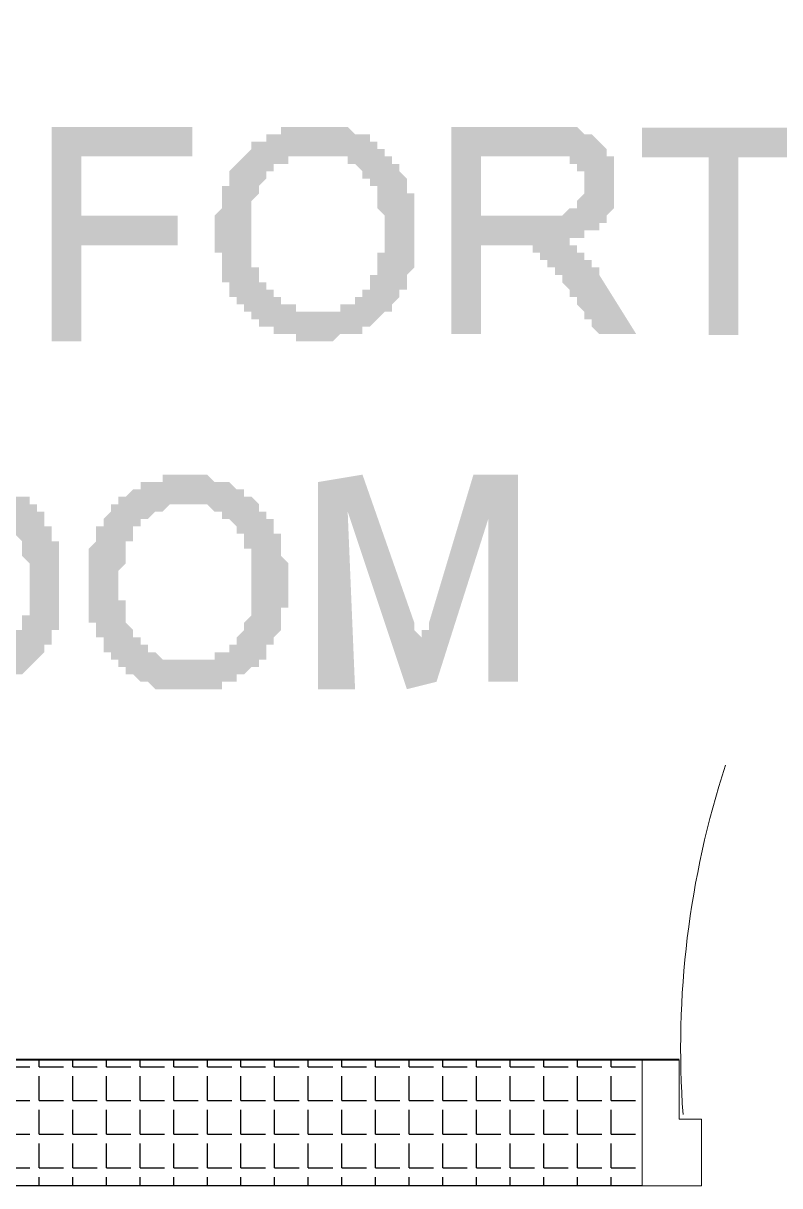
# Model space of a CAD drawing. Header units: inches. Extents: x -11 to 213, y -78 to 40.
# Drawn here: x 96.842 to 97.46, y 17.805 to 18.756 of the extents above; entities that cross this region are included whole.
import ezdxf

# ---------------------------------------------------------------- set-up
doc = ezdxf.new("R2010")
doc.units = ezdxf.units.IN
doc.header["$MEASUREMENT"] = 0
doc.layers.add('PDF_0', color=7, linetype='Continuous')

msp = doc.modelspace()

# ---------------------------------------------------------------- hatches: boundary and pattern name
h = msp.add_hatch()
h.set_pattern_fill('ANGLE', color=256, scale=0.1)
h.set_pattern_definition([(0, (0, 0), (0, 0.0275), [0.02, -0.0075]), (90, (0, 0), (-0.0275, 2e-18), [0.02, -0.0075])])
h.paths.add_polyline_path([(97.34798, 17.90818), (96.18074, 17.90818), (96.18074, 17.80537), (97.34798, 17.80537)])
at = {"layer": 'PDF_0'}
for points in [[(96.98024, 18.6467), (96.88952, 18.6467), (96.88952, 18.59832), (96.96814, 18.59832), (96.96814, 18.57413), (96.88952, 18.57413), (96.88952, 18.4955), (96.86533, 18.4955), (96.86533, 18.67089), (96.98024, 18.67089)], [(97.48104, 18.64602), (97.42661, 18.64602), (97.42661, 18.50087), (97.40241, 18.50087), (97.40241, 18.64602), (97.34798, 18.64602), (97.34798, 18.67022), (97.48104, 18.67022)], [(97.24635, 18.21728), (97.22216, 18.21728), (97.22216, 18.35034), (97.22216, 18.35034), (97.17983, 18.21728), (97.15564, 18.21124), (97.10725, 18.35638), (97.10725, 18.35638), (97.1133, 18.21124), (97.08306, 18.21124), (97.08306, 18.38058), (97.11935, 18.38662), (97.16168, 18.26567), (97.16168, 18.25962), (97.16168, 18.25962), (97.16773, 18.25357), (97.16773, 18.25357), (97.16773, 18.24752), (97.16773, 18.24752), (97.16773, 18.24752), (97.16773, 18.24752), (97.16773, 18.24147), (97.16773, 18.24147), (97.16773, 18.24147), (97.16773, 18.24147), (97.16773, 18.24147), (97.16773, 18.24752), (97.16773, 18.24752), (97.16773, 18.24752), (97.16773, 18.25357), (97.16773, 18.25357), (97.16773, 18.25962), (97.17378, 18.25962), (97.17378, 18.25962), (97.17378, 18.26567), (97.17378, 18.26567), (97.17378, 18.26567), (97.21007, 18.38662), (97.24635, 18.38662)]]:
    msp.add_hatch(color=256, dxfattribs=at).paths.add_polyline_path(points)
h = msp.add_hatch(color=256, dxfattribs=at)
h.paths.add_polyline_path([(97.08305, 18.67089), (97.08305, 18.67089), (97.08305, 18.67089), (97.0891, 18.67089), (97.0891, 18.67089), (97.09515, 18.67089), (97.09515, 18.67089), (97.09515, 18.67089), (97.1012, 18.67089), (97.1012, 18.67089), (97.10724, 18.67089), (97.10724, 18.67089), (97.10724, 18.67089), (97.11329, 18.66484), (97.11329, 18.66484), (97.11329, 18.66484), (97.11934, 18.66484), (97.11934, 18.66484), (97.11934, 18.66484), (97.12539, 18.66484), (97.12539, 18.6588), (97.12539, 18.6588), (97.13144, 18.6588), (97.13144, 18.6588), (97.13144, 18.65275), (97.13144, 18.65275), (97.13748, 18.65275), (97.13748, 18.65275), (97.13748, 18.6467), (97.13748, 18.6467), (97.14353, 18.6467), (97.14353, 18.6467), (97.14353, 18.6467), (97.14353, 18.64065), (97.14958, 18.64065), (97.14958, 18.64065), (97.14958, 18.6346), (97.14958, 18.6346), (97.14958, 18.6346), (97.15563, 18.62856), (97.15563, 18.62856), (97.15563, 18.62856), (97.15563, 18.62251), (97.15563, 18.62251), (97.15563, 18.62251), (97.15563, 18.61646), (97.16168, 18.61646), (97.16168, 18.61646), (97.16168, 18.61041), (97.16168, 18.61041), (97.16168, 18.61041), (97.16168, 18.60437), (97.16168, 18.60437), (97.16168, 18.59832), (97.16168, 18.59832), (97.16168, 18.59832), (97.16168, 18.59227), (97.16168, 18.59227), (97.16168, 18.58622), (97.16168, 18.58622), (97.16168, 18.58017), (97.16168, 18.58017), (97.16168, 18.58017), (97.16168, 18.57413), (97.16168, 18.57413), (97.16168, 18.56808), (97.16168, 18.56808), (97.16168, 18.56808), (97.16168, 18.56203), (97.16168, 18.56203), (97.16168, 18.55598), (97.16168, 18.55598), (97.16168, 18.55598), (97.15563, 18.54993), (97.15563, 18.54993), (97.15563, 18.54993), (97.15563, 18.54389), (97.15563, 18.54389), (97.15563, 18.54389), (97.15563, 18.53784), (97.14958, 18.53784), (97.14958, 18.53784), (97.14958, 18.53179), (97.14958, 18.53179), (97.14958, 18.53179), (97.14353, 18.52574), (97.14353, 18.52574), (97.14353, 18.52574), (97.14353, 18.52574), (97.14353, 18.5197), (97.13748, 18.5197), (97.13748, 18.5197), (97.13748, 18.5197), (97.13144, 18.51365), (97.13144, 18.51365), (97.13144, 18.51365), (97.13144, 18.51365), (97.12539, 18.5076), (97.12539, 18.5076), (97.12539, 18.5076), (97.11934, 18.5076), (97.11934, 18.5076), (97.11934, 18.50155), (97.11329, 18.50155), (97.11329, 18.50155), (97.11329, 18.50155), (97.10724, 18.50155), (97.10724, 18.50155), (97.10724, 18.50155), (97.1012, 18.50155), (97.1012, 18.50155), (97.09515, 18.4955), (97.09515, 18.4955), (97.09515, 18.4955), (97.0891, 18.4955), (97.0891, 18.4955), (97.08305, 18.4955), (97.08305, 18.4955), (97.08305, 18.4955), (97.077, 18.4955), (97.077, 18.4955), (97.077, 18.4955), (97.07096, 18.4955), (97.07096, 18.4955), (97.06491, 18.4955), (97.06491, 18.4955), (97.06491, 18.50155), (97.05886, 18.50155), (97.05886, 18.50155), (97.05886, 18.50155), (97.05281, 18.50155), (97.05281, 18.50155), (97.05281, 18.50155), (97.04677, 18.50155), (97.04677, 18.50155), (97.04677, 18.5076), (97.04072, 18.5076), (97.04072, 18.5076), (97.04072, 18.5076), (97.03467, 18.5076), (97.03467, 18.51365), (97.03467, 18.51365), (97.02862, 18.51365), (97.02862, 18.51365), (97.02862, 18.5197), (97.02862, 18.5197), (97.02257, 18.5197), (97.02257, 18.5197), (97.02257, 18.52574), (97.02257, 18.52574), (97.01653, 18.52574), (97.01653, 18.52574), (97.01653, 18.53179), (97.01653, 18.53179), (97.01048, 18.53179), (97.01048, 18.53784), (97.01048, 18.53784), (97.01048, 18.53784), (97.01048, 18.54389), (97.01048, 18.54389), (97.00443, 18.54389), (97.00443, 18.54993), (97.00443, 18.54993), (97.00443, 18.54993), (97.00443, 18.55598), (97.00443, 18.55598), (97.00443, 18.56203), (97.00443, 18.56203), (97.00443, 18.56203), (97.00443, 18.56808), (96.99838, 18.56808), (96.99838, 18.56808), (96.99838, 18.57413), (96.99838, 18.57413), (96.99838, 18.58017), (96.99838, 18.58017), (96.99838, 18.58017), (96.99838, 18.58622), (96.99838, 18.58622), (96.99838, 18.59227), (96.99838, 18.59227), (96.99838, 18.59227), (96.99838, 18.59832), (96.99838, 18.59832), (97.00443, 18.60437), (97.00443, 18.60437), (97.00443, 18.60437), (97.00443, 18.61041), (97.00443, 18.61041), (97.00443, 18.61646), (97.00443, 18.61646), (97.00443, 18.61646), (97.00443, 18.62251), (97.00443, 18.62251), (97.01048, 18.62251), (97.01048, 18.62856), (97.01048, 18.62856), (97.01048, 18.62856), (97.01048, 18.6346), (97.01048, 18.6346), (97.01048, 18.6346), (97.01653, 18.64065), (97.01653, 18.64065), (97.01653, 18.64065), (97.01653, 18.64065), (97.02257, 18.6467), (97.02257, 18.6467), (97.02257, 18.6467), (97.02257, 18.6467), (97.02862, 18.65275), (97.02862, 18.65275), (97.02862, 18.65275), (97.02862, 18.6588), (97.03467, 18.6588), (97.03467, 18.6588), (97.03467, 18.6588), (97.04072, 18.6588), (97.04072, 18.66484), (97.04072, 18.66484), (97.04677, 18.66484), (97.04677, 18.66484), (97.04677, 18.66484), (97.05281, 18.66484), (97.05281, 18.66484), (97.05281, 18.67089), (97.05886, 18.67089), (97.05886, 18.67089), (97.05886, 18.67089), (97.06491, 18.67089), (97.06491, 18.67089), (97.06491, 18.67089), (97.07096, 18.67089), (97.07096, 18.67089), (97.077, 18.67089), (97.077, 18.67089), (97.077, 18.67089), (97.08305, 18.67089)], flags=0)
h.paths.add_polyline_path([(97.08305, 18.5197), (97.08305, 18.5197), (97.0891, 18.5197), (97.0891, 18.5197), (97.0891, 18.5197), (97.09515, 18.5197), (97.09515, 18.5197), (97.1012, 18.5197), (97.1012, 18.52574), (97.1012, 18.52574), (97.10724, 18.52574), (97.10724, 18.52574), (97.10724, 18.52574), (97.11329, 18.52574), (97.11329, 18.53179), (97.11329, 18.53179), (97.11329, 18.53179), (97.11934, 18.53179), (97.11934, 18.53784), (97.11934, 18.53784), (97.11934, 18.53784), (97.11934, 18.53784), (97.12539, 18.53784), (97.12539, 18.54389), (97.12539, 18.54389), (97.12539, 18.54389), (97.12539, 18.54993), (97.13144, 18.54993), (97.13144, 18.54993), (97.13144, 18.55598), (97.13144, 18.55598), (97.13144, 18.55598), (97.13144, 18.56203), (97.13144, 18.56203), (97.13144, 18.56203), (97.13144, 18.56808), (97.13748, 18.56808), (97.13748, 18.57413), (97.13748, 18.57413), (97.13748, 18.57413), (97.13748, 18.58017), (97.13748, 18.58017), (97.13748, 18.58622), (97.13748, 18.58622), (97.13748, 18.59227), (97.13748, 18.59227), (97.13748, 18.59832), (97.13748, 18.59832), (97.13748, 18.59832), (97.13144, 18.60437), (97.13144, 18.60437), (97.13144, 18.61041), (97.13144, 18.61041), (97.13144, 18.61041), (97.13144, 18.61646), (97.13144, 18.61646), (97.13144, 18.61646), (97.13144, 18.62251), (97.12539, 18.62251), (97.12539, 18.62251), (97.12539, 18.62856), (97.12539, 18.62856), (97.12539, 18.62856), (97.11934, 18.62856), (97.11934, 18.6346), (97.11934, 18.6346), (97.11934, 18.6346), (97.11934, 18.6346), (97.11329, 18.64065), (97.11329, 18.64065), (97.11329, 18.64065), (97.10724, 18.64065), (97.10724, 18.64065), (97.10724, 18.6467), (97.1012, 18.6467), (97.1012, 18.6467), (97.1012, 18.6467), (97.09515, 18.6467), (97.09515, 18.6467), (97.09515, 18.6467), (97.0891, 18.6467), (97.0891, 18.6467), (97.08305, 18.6467), (97.08305, 18.6467), (97.08305, 18.6467), (97.077, 18.6467), (97.077, 18.6467), (97.077, 18.6467), (97.07096, 18.6467), (97.07096, 18.6467), (97.06491, 18.6467), (97.06491, 18.6467), (97.06491, 18.6467), (97.05886, 18.6467), (97.05886, 18.6467), (97.05886, 18.64065), (97.05281, 18.64065), (97.05281, 18.64065), (97.05281, 18.64065), (97.04677, 18.64065), (97.04677, 18.6346), (97.04677, 18.6346), (97.04677, 18.6346), (97.04072, 18.6346), (97.04072, 18.62856), (97.04072, 18.62856), (97.04072, 18.62856), (97.04072, 18.62856), (97.03467, 18.62251), (97.03467, 18.62251), (97.03467, 18.62251), (97.03467, 18.61646), (97.03467, 18.61646), (97.03467, 18.61646), (97.02862, 18.61041), (97.02862, 18.61041), (97.02862, 18.61041), (97.02862, 18.60437), (97.02862, 18.60437), (97.02862, 18.60437), (97.02862, 18.59832), (97.02862, 18.59832), (97.02862, 18.59227), (97.02862, 18.59227), (97.02862, 18.58622), (97.02862, 18.58622), (97.02862, 18.58017), (97.02862, 18.58017), (97.02862, 18.58017), (97.02862, 18.57413), (97.02862, 18.57413), (97.02862, 18.57413), (97.02862, 18.56808), (97.02862, 18.56808), (97.02862, 18.56203), (97.02862, 18.56203), (97.02862, 18.56203), (97.02862, 18.55598), (97.03467, 18.55598), (97.03467, 18.55598), (97.03467, 18.54993), (97.03467, 18.54993), (97.03467, 18.54993), (97.03467, 18.54389), (97.04072, 18.54389), (97.04072, 18.54389), (97.04072, 18.53784), (97.04072, 18.53784), (97.04072, 18.53784), (97.04677, 18.53784), (97.04677, 18.53179), (97.04677, 18.53179), (97.04677, 18.53179), (97.05281, 18.53179), (97.05281, 18.52574), (97.05281, 18.52574), (97.05886, 18.52574), (97.05886, 18.52574), (97.05886, 18.52574), (97.06491, 18.52574), (97.06491, 18.5197), (97.06491, 18.5197), (97.07096, 18.5197), (97.07096, 18.5197), (97.077, 18.5197), (97.077, 18.5197), (97.077, 18.5197), (97.08305, 18.5197), (97.08305, 18.5197)], flags=0)
h = msp.add_hatch(color=256, dxfattribs=at)
h.paths.add_polyline_path([(97.34312, 18.50155), (97.31288, 18.50155), (97.30684, 18.50759), (97.30684, 18.50759), (97.30684, 18.51364), (97.30079, 18.51364), (97.30079, 18.51969), (97.30079, 18.51969), (97.30079, 18.51969), (97.29474, 18.52574), (97.29474, 18.52574), (97.29474, 18.53178), (97.29474, 18.53178), (97.28869, 18.53178), (97.28869, 18.53783), (97.28869, 18.53783), (97.28869, 18.53783), (97.28869, 18.53783), (97.28264, 18.54388), (97.28264, 18.54388), (97.28264, 18.54388), (97.28264, 18.54388), (97.28264, 18.54993), (97.28264, 18.54993), (97.28264, 18.54993), (97.28264, 18.54993), (97.2766, 18.54993), (97.2766, 18.54993), (97.2766, 18.55598), (97.2766, 18.55598), (97.27055, 18.55598), (97.27055, 18.56202), (97.27055, 18.56202), (97.27055, 18.56202), (97.2645, 18.56202), (97.2645, 18.56807), (97.2645, 18.56807), (97.2645, 18.56807), (97.25845, 18.56807), (97.25845, 18.57412), (97.25845, 18.57412), (97.25845, 18.57412), (97.25241, 18.57412), (97.25241, 18.57412), (97.25241, 18.57412), (97.24636, 18.57412), (97.24636, 18.57412), (97.24636, 18.57412), (97.24031, 18.57412), (97.24031, 18.57412), (97.21612, 18.57412), (97.21612, 18.50155), (97.19193, 18.50155), (97.19193, 18.67089), (97.2645, 18.67089), (97.27055, 18.67089), (97.27055, 18.67089), (97.2766, 18.67089), (97.2766, 18.67089), (97.2766, 18.67089), (97.28264, 18.67089), (97.28264, 18.67089), (97.28869, 18.67089), (97.28869, 18.67089), (97.28869, 18.67089), (97.29474, 18.67089), (97.29474, 18.67089), (97.29474, 18.67089), (97.30079, 18.66484), (97.30079, 18.66484), (97.30079, 18.66484), (97.30684, 18.66484), (97.30684, 18.66484), (97.30684, 18.66484), (97.31288, 18.65879), (97.31288, 18.65879), (97.31288, 18.65879), (97.31288, 18.65879), (97.31893, 18.65274), (97.31893, 18.65274), (97.31893, 18.65274), (97.31893, 18.64669), (97.32498, 18.64669), (97.32498, 18.64669), (97.32498, 18.64065), (97.32498, 18.64065), (97.32498, 18.64065), (97.32498, 18.6346), (97.32498, 18.6346), (97.32498, 18.62855), (97.32498, 18.62855), (97.32498, 18.62855), (97.32498, 18.6225), (97.32498, 18.6225), (97.32498, 18.6225), (97.32498, 18.61646), (97.32498, 18.61646), (97.32498, 18.61646), (97.32498, 18.61041), (97.32498, 18.61041), (97.32498, 18.61041), (97.32498, 18.60436), (97.32498, 18.60436), (97.32498, 18.60436), (97.31893, 18.59831), (97.31893, 18.59831), (97.31893, 18.59831), (97.31893, 18.59226), (97.31288, 18.59226), (97.31288, 18.59226), (97.31288, 18.59226), (97.31288, 18.59226), (97.31288, 18.58622), (97.30684, 18.58622), (97.30684, 18.58622), (97.30684, 18.58622), (97.30079, 18.58622), (97.30079, 18.58017), (97.30079, 18.58017), (97.29474, 18.58017), (97.29474, 18.58017), (97.29474, 18.58017), (97.28869, 18.58017), (97.28869, 18.58017), (97.28264, 18.58017), (97.28264, 18.58017), (97.28264, 18.58017), (97.28264, 18.58017), (97.28264, 18.58017), (97.28264, 18.58017), (97.28869, 18.58017), (97.28869, 18.57412), (97.28869, 18.57412), (97.29474, 18.57412), (97.29474, 18.57412), (97.29474, 18.57412), (97.29474, 18.56807), (97.30079, 18.56807), (97.30079, 18.56807), (97.30079, 18.56202), (97.30079, 18.56202), (97.30684, 18.56202), (97.30684, 18.55598), (97.30684, 18.55598), (97.31288, 18.55598), (97.31288, 18.54993), (97.31288, 18.54993)], flags=0)
h.paths.add_polyline_path([(97.21612, 18.59831), (97.2645, 18.59831), (97.2645, 18.59831), (97.27055, 18.59831), (97.27055, 18.59831), (97.27055, 18.59831), (97.2766, 18.59831), (97.2766, 18.59831), (97.28264, 18.59831), (97.28264, 18.59831), (97.28264, 18.59831), (97.28264, 18.59831), (97.28869, 18.60436), (97.28869, 18.60436), (97.28869, 18.60436), (97.29474, 18.60436), (97.29474, 18.60436), (97.29474, 18.61041), (97.29474, 18.61041), (97.29474, 18.61041), (97.30079, 18.61646), (97.30079, 18.61646), (97.30079, 18.61646), (97.30079, 18.6225), (97.30079, 18.6225), (97.30079, 18.6225), (97.30079, 18.62855), (97.30079, 18.62855), (97.30079, 18.62855), (97.30079, 18.6346), (97.30079, 18.6346), (97.29474, 18.6346), (97.29474, 18.64065), (97.29474, 18.64065), (97.29474, 18.64065), (97.28869, 18.64065), (97.28869, 18.64669), (97.28869, 18.64669), (97.28869, 18.64669), (97.28264, 18.64669), (97.28264, 18.64669), (97.28264, 18.64669), (97.2766, 18.64669), (97.2766, 18.64669), (97.27055, 18.64669), (97.27055, 18.64669), (97.2645, 18.64669), (97.21612, 18.64669)], flags=0)
h = msp.add_hatch(color=256, dxfattribs=at)
h.paths.add_polyline_path([(96.79275, 18.38663), (96.79275, 18.38663), (96.79879, 18.38663), (96.79879, 18.38663), (96.79879, 18.38663), (96.80484, 18.38058), (96.80484, 18.38058), (96.81089, 18.38058), (96.81089, 18.38058), (96.81089, 18.38058), (96.81694, 18.38058), (96.81694, 18.38058), (96.81694, 18.38058), (96.82298, 18.38058), (96.82298, 18.38058), (96.82903, 18.38058), (96.82903, 18.37454), (96.82903, 18.37454), (96.83508, 18.37454), (96.83508, 18.37454), (96.83508, 18.37454), (96.83508, 18.36849), (96.84113, 18.36849), (96.84113, 18.36849), (96.84113, 18.36849), (96.84718, 18.36849), (96.84718, 18.36244), (96.84718, 18.36244), (96.84718, 18.36244), (96.85322, 18.36244), (96.85322, 18.35639), (96.85322, 18.35639), (96.85322, 18.35639), (96.85927, 18.35639), (96.85927, 18.35034), (96.85927, 18.35034), (96.85927, 18.35034), (96.85927, 18.3443), (96.86532, 18.3443), (96.86532, 18.3443), (96.86532, 18.33825), (96.86532, 18.33825), (96.86532, 18.33825), (96.86532, 18.3322), (96.86532, 18.3322), (96.87137, 18.3322), (96.87137, 18.32615), (96.87137, 18.32615), (96.87137, 18.32615), (96.87137, 18.3201), (96.87137, 18.3201), (96.87137, 18.31406), (96.87137, 18.31406), (96.87137, 18.31406), (96.87137, 18.30801), (96.87137, 18.30801), (96.87137, 18.30196), (96.87137, 18.30196), (96.87137, 18.30196), (96.87137, 18.29591), (96.87137, 18.29591), (96.87137, 18.28987), (96.87137, 18.28987), (96.87137, 18.28382), (96.87137, 18.28382), (96.87137, 18.28382), (96.87137, 18.27777), (96.87137, 18.27777), (96.87137, 18.27172), (96.87137, 18.27172), (96.87137, 18.27172), (96.87137, 18.26567), (96.87137, 18.26567), (96.87137, 18.26567), (96.87137, 18.25963), (96.86532, 18.25963), (96.86532, 18.25963), (96.86532, 18.25358), (96.86532, 18.25358), (96.86532, 18.25358), (96.86532, 18.24753), (96.85927, 18.24753), (96.85927, 18.24753), (96.85927, 18.24148), (96.85927, 18.24148), (96.85927, 18.24148), (96.85322, 18.23543), (96.85322, 18.23543), (96.85322, 18.23543), (96.85322, 18.23543), (96.84718, 18.22939), (96.84718, 18.22939), (96.84718, 18.22939), (96.84718, 18.22939), (96.84113, 18.22334), (96.84113, 18.22334), (96.84113, 18.22334), (96.83508, 18.22334), (96.83508, 18.21729), (96.83508, 18.21729), (96.83508, 18.21729), (96.82903, 18.21729), (96.82903, 18.21729), (96.82903, 18.21729), (96.82298, 18.21124), (96.82298, 18.21124), (96.81694, 18.21124), (96.81694, 18.21124), (96.81694, 18.21124), (96.81089, 18.21124), (96.81089, 18.21124), (96.81089, 18.21124), (96.80484, 18.21124), (96.80484, 18.21124), (96.79879, 18.21124), (96.79879, 18.21124), (96.79879, 18.21124), (96.79275, 18.21124), (96.79275, 18.21124), (96.79275, 18.21124), (96.7867, 18.21124), (96.7867, 18.21124), (96.78065, 18.21124), (96.78065, 18.21124), (96.78065, 18.21124), (96.7746, 18.21124), (96.7746, 18.21124), (96.7746, 18.21124), (96.76855, 18.21124), (96.76855, 18.21124), (96.76251, 18.21124), (96.76251, 18.21124), (96.76251, 18.21124), (96.75646, 18.21729), (96.75646, 18.21729), (96.75646, 18.21729), (96.75041, 18.21729), (96.75041, 18.21729), (96.75041, 18.21729), (96.74436, 18.22334), (96.74436, 18.22334), (96.74436, 18.22334), (96.74436, 18.22334), (96.73831, 18.22939), (96.73831, 18.22939), (96.73831, 18.22939), (96.73227, 18.22939), (96.73227, 18.23543), (96.73227, 18.23543), (96.73227, 18.23543), (96.73227, 18.23543), (96.72622, 18.24148), (96.72622, 18.24148), (96.72622, 18.24148), (96.72622, 18.24753), (96.72017, 18.24753), (96.72017, 18.24753), (96.72017, 18.25358), (96.72017, 18.25358), (96.72017, 18.25358), (96.72017, 18.25963), (96.72017, 18.25963), (96.71412, 18.25963), (96.71412, 18.26567), (96.71412, 18.26567), (96.71412, 18.26567), (96.71412, 18.27172), (96.71412, 18.27172), (96.71412, 18.27777), (96.71412, 18.27777), (96.71412, 18.27777), (96.71412, 18.28382), (96.71412, 18.28382), (96.71412, 18.28987), (96.71412, 18.28987), (96.70808, 18.28987), (96.70808, 18.29591), (96.70808, 18.29591), (96.70808, 18.29591), (96.71412, 18.30196), (96.71412, 18.30196), (96.71412, 18.30801), (96.71412, 18.30801), (96.71412, 18.31406), (96.71412, 18.31406), (96.71412, 18.31406), (96.71412, 18.3201), (96.71412, 18.3201), (96.71412, 18.32615), (96.71412, 18.32615), (96.71412, 18.32615), (96.71412, 18.3322), (96.71412, 18.3322), (96.72017, 18.3322), (96.72017, 18.33825), (96.72017, 18.33825), (96.72017, 18.33825), (96.72017, 18.3443), (96.72017, 18.3443), (96.72622, 18.3443), (96.72622, 18.35034), (96.72622, 18.35034), (96.72622, 18.35034), (96.72622, 18.35034), (96.73227, 18.35639), (96.73227, 18.35639), (96.73227, 18.35639), (96.73227, 18.36244), (96.73227, 18.36244), (96.73831, 18.36244), (96.73831, 18.36244), (96.73831, 18.36849), (96.74436, 18.36849), (96.74436, 18.36849), (96.74436, 18.36849), (96.74436, 18.36849), (96.75041, 18.37454), (96.75041, 18.37454), (96.75041, 18.37454), (96.75646, 18.37454), (96.75646, 18.37454), (96.75646, 18.38058), (96.76251, 18.38058), (96.76251, 18.38058), (96.76251, 18.38058), (96.76855, 18.38058), (96.76855, 18.38058), (96.7746, 18.38058), (96.7746, 18.38058), (96.7746, 18.38058), (96.78065, 18.38058), (96.78065, 18.38058), (96.78065, 18.38663), (96.7867, 18.38663), (96.7867, 18.38663), (96.79275, 18.38663), (96.79275, 18.38663)], flags=0)
h.paths.add_polyline_path([(96.79275, 18.22939), (96.79275, 18.22939), (96.79879, 18.22939), (96.79879, 18.22939), (96.80484, 18.23543), (96.80484, 18.23543), (96.80484, 18.23543), (96.81089, 18.23543), (96.81089, 18.23543), (96.81089, 18.23543), (96.81694, 18.23543), (96.81694, 18.23543), (96.81694, 18.24148), (96.82298, 18.24148), (96.82298, 18.24148), (96.82298, 18.24148), (96.82903, 18.24148), (96.82903, 18.24753), (96.82903, 18.24753), (96.82903, 18.24753), (96.82903, 18.24753), (96.83508, 18.24753), (96.83508, 18.25358), (96.83508, 18.25358), (96.83508, 18.25358), (96.83508, 18.25963), (96.84113, 18.25963), (96.84113, 18.25963), (96.84113, 18.26567), (96.84113, 18.26567), (96.84113, 18.26567), (96.84113, 18.27172), (96.84113, 18.27172), (96.84718, 18.27172), (96.84718, 18.27777), (96.84718, 18.27777), (96.84718, 18.28382), (96.84718, 18.28382), (96.84718, 18.28382), (96.84718, 18.28987), (96.84718, 18.28987), (96.84718, 18.29591), (96.84718, 18.29591), (96.84718, 18.30196), (96.84718, 18.30196), (96.84718, 18.30196), (96.84718, 18.30801), (96.84718, 18.30801), (96.84718, 18.31406), (96.84718, 18.31406), (96.84718, 18.31406), (96.84113, 18.3201), (96.84113, 18.3201), (96.84113, 18.32615), (96.84113, 18.32615), (96.84113, 18.32615), (96.84113, 18.3322), (96.84113, 18.3322), (96.84113, 18.3322), (96.83508, 18.33825), (96.83508, 18.33825), (96.83508, 18.33825), (96.83508, 18.33825), (96.83508, 18.3443), (96.82903, 18.3443), (96.82903, 18.3443), (96.82903, 18.3443), (96.82903, 18.35034), (96.82298, 18.35034), (96.82298, 18.35034), (96.82298, 18.35034), (96.82298, 18.35034), (96.81694, 18.35639), (96.81694, 18.35639), (96.81694, 18.35639), (96.81089, 18.35639), (96.81089, 18.35639), (96.81089, 18.35639), (96.80484, 18.35639), (96.80484, 18.36244), (96.79879, 18.36244), (96.79879, 18.36244), (96.79879, 18.36244), (96.79275, 18.36244), (96.79275, 18.36244), (96.79275, 18.36244), (96.7867, 18.36244), (96.7867, 18.36244), (96.78065, 18.36244), (96.78065, 18.36244), (96.78065, 18.35639), (96.7746, 18.35639), (96.7746, 18.35639), (96.7746, 18.35639), (96.76855, 18.35639), (96.76855, 18.35639), (96.76855, 18.35639), (96.76251, 18.35034), (96.76251, 18.35034), (96.76251, 18.35034), (96.75646, 18.35034), (96.75646, 18.3443), (96.75646, 18.3443), (96.75646, 18.3443), (96.75041, 18.3443), (96.75041, 18.33825), (96.75041, 18.33825), (96.75041, 18.33825), (96.75041, 18.33825), (96.74436, 18.3322), (96.74436, 18.3322), (96.74436, 18.3322), (96.74436, 18.32615), (96.74436, 18.32615), (96.74436, 18.32615), (96.74436, 18.3201), (96.73831, 18.3201), (96.73831, 18.3201), (96.73831, 18.31406), (96.73831, 18.31406), (96.73831, 18.30801), (96.73831, 18.30801), (96.73831, 18.30801), (96.73831, 18.30196), (96.73831, 18.30196), (96.73831, 18.29591), (96.73831, 18.29591), (96.73831, 18.29591), (96.73831, 18.28987), (96.73831, 18.28987), (96.73831, 18.28382), (96.73831, 18.28382), (96.73831, 18.27777), (96.73831, 18.27777), (96.73831, 18.27777), (96.73831, 18.27172), (96.74436, 18.27172), (96.74436, 18.27172), (96.74436, 18.26567), (96.74436, 18.26567), (96.74436, 18.26567), (96.74436, 18.25963), (96.74436, 18.25963), (96.75041, 18.25963), (96.75041, 18.25358), (96.75041, 18.25358), (96.75041, 18.25358), (96.75041, 18.24753), (96.75646, 18.24753), (96.75646, 18.24753), (96.75646, 18.24753), (96.75646, 18.24148), (96.76251, 18.24148), (96.76251, 18.24148), (96.76251, 18.24148), (96.76855, 18.23543), (96.76855, 18.23543), (96.76855, 18.23543), (96.7746, 18.23543), (96.7746, 18.23543), (96.7746, 18.23543), (96.78065, 18.23543), (96.78065, 18.23543), (96.78065, 18.23543), (96.7867, 18.22939), (96.7867, 18.22939), (96.79275, 18.22939), (96.79275, 18.22939), (96.79275, 18.22939)], flags=0)
h = msp.add_hatch(color=256, dxfattribs=at)
h.paths.add_polyline_path([(96.97419, 18.38663), (96.98024, 18.38663), (96.98024, 18.38663), (96.98024, 18.38663), (96.98628, 18.38663), (96.98628, 18.38663), (96.99233, 18.38663), (96.99233, 18.38663), (96.99233, 18.38663), (96.99838, 18.38058), (96.99838, 18.38058), (96.99838, 18.38058), (97.00443, 18.38058), (97.00443, 18.38058), (97.01048, 18.38058), (97.01048, 18.38058), (97.01048, 18.38058), (97.01652, 18.37454), (97.01652, 18.37454), (97.01652, 18.37454), (97.01652, 18.37454), (97.02257, 18.37454), (97.02257, 18.36849), (97.02257, 18.36849), (97.02862, 18.36849), (97.02862, 18.36849), (97.02862, 18.36849), (97.03467, 18.36244), (97.03467, 18.36244), (97.03467, 18.36244), (97.03467, 18.36244), (97.03467, 18.35639), (97.04071, 18.35639), (97.04071, 18.35639), (97.04071, 18.35034), (97.04071, 18.35034), (97.04676, 18.35034), (97.04676, 18.35034), (97.04676, 18.3443), (97.04676, 18.3443), (97.04676, 18.3443), (97.04676, 18.33825), (97.05281, 18.33825), (97.05281, 18.33825), (97.05281, 18.3322), (97.05281, 18.3322), (97.05281, 18.3322), (97.05281, 18.32615), (97.05281, 18.32615), (97.05281, 18.3201), (97.05281, 18.3201), (97.05281, 18.3201), (97.05886, 18.31406), (97.05886, 18.31406), (97.05886, 18.30801), (97.05886, 18.30801), (97.05886, 18.30801), (97.05886, 18.30196), (97.05886, 18.30196), (97.05886, 18.29591), (97.05886, 18.29591), (97.05886, 18.29591), (97.05886, 18.28987), (97.05886, 18.28987), (97.05886, 18.28382), (97.05886, 18.28382), (97.05886, 18.27777), (97.05886, 18.27777), (97.05281, 18.27777), (97.05281, 18.27172), (97.05281, 18.27172), (97.05281, 18.27172), (97.05281, 18.26567), (97.05281, 18.26567), (97.05281, 18.25963), (97.05281, 18.25963), (97.05281, 18.25963), (97.04676, 18.25358), (97.04676, 18.25358), (97.04676, 18.25358), (97.04676, 18.24753), (97.04676, 18.24753), (97.04676, 18.24753), (97.04071, 18.24753), (97.04071, 18.24148), (97.04071, 18.24148), (97.04071, 18.24148), (97.04071, 18.23543), (97.03467, 18.23543), (97.03467, 18.23543), (97.03467, 18.23543), (97.03467, 18.22939), (97.02862, 18.22939), (97.02862, 18.22939), (97.02862, 18.22939), (97.02257, 18.22334), (97.02257, 18.22334), (97.02257, 18.22334), (97.01652, 18.22334), (97.01652, 18.21729), (97.01652, 18.21729), (97.01652, 18.21729), (97.01048, 18.21729), (97.01048, 18.21729), (97.01048, 18.21729), (97.00443, 18.21729), (97.00443, 18.21124), (96.99838, 18.21124), (96.99838, 18.21124), (96.99838, 18.21124), (96.99233, 18.21124), (96.99233, 18.21124), (96.99233, 18.21124), (96.98628, 18.21124), (96.98628, 18.21124), (96.98024, 18.21124), (96.98024, 18.21124), (96.98024, 18.21124), (96.97419, 18.21124), (96.97419, 18.21124), (96.97419, 18.21124), (96.96814, 18.21124), (96.96814, 18.21124), (96.96209, 18.21124), (96.96209, 18.21124), (96.96209, 18.21124), (96.95604, 18.21124), (96.95604, 18.21124), (96.95, 18.21124), (96.95, 18.21124), (96.95, 18.21124), (96.94395, 18.21729), (96.94395, 18.21729), (96.94395, 18.21729), (96.9379, 18.21729), (96.9379, 18.21729), (96.9379, 18.21729), (96.93185, 18.22334), (96.93185, 18.22334), (96.93185, 18.22334), (96.93185, 18.22334), (96.9258, 18.22334), (96.9258, 18.22939), (96.9258, 18.22939), (96.91976, 18.22939), (96.91976, 18.22939), (96.91976, 18.23543), (96.91976, 18.23543), (96.91371, 18.23543), (96.91371, 18.23543), (96.91371, 18.24148), (96.91371, 18.24148), (96.90766, 18.24148), (96.90766, 18.24753), (96.90766, 18.24753), (96.90766, 18.24753), (96.90766, 18.25358), (96.90161, 18.25358), (96.90161, 18.25358), (96.90161, 18.25963), (96.90161, 18.25963), (96.90161, 18.25963), (96.90161, 18.26567), (96.90161, 18.26567), (96.89557, 18.26567), (96.89557, 18.27172), (96.89557, 18.27172), (96.89557, 18.27172), (96.89557, 18.27777), (96.89557, 18.27777), (96.89557, 18.28382), (96.89557, 18.28382), (96.89557, 18.28382), (96.89557, 18.28987), (96.89557, 18.28987), (96.89557, 18.29591), (96.89557, 18.29591), (96.89557, 18.29591), (96.89557, 18.30196), (96.89557, 18.30196), (96.89557, 18.30801), (96.89557, 18.30801), (96.89557, 18.30801), (96.89557, 18.31406), (96.89557, 18.31406), (96.89557, 18.3201), (96.89557, 18.3201), (96.89557, 18.3201), (96.89557, 18.32615), (96.89557, 18.32615), (96.90161, 18.3322), (96.90161, 18.3322), (96.90161, 18.3322), (96.90161, 18.33825), (96.90161, 18.33825), (96.90161, 18.33825), (96.90161, 18.3443), (96.90766, 18.3443), (96.90766, 18.3443), (96.90766, 18.35034), (96.90766, 18.35034), (96.90766, 18.35034), (96.90766, 18.35034), (96.91371, 18.35639), (96.91371, 18.35639), (96.91371, 18.35639), (96.91371, 18.36244), (96.91976, 18.36244), (96.91976, 18.36244), (96.91976, 18.36244), (96.91976, 18.36849), (96.9258, 18.36849), (96.9258, 18.36849), (96.9258, 18.36849), (96.9258, 18.36849), (96.93185, 18.37454), (96.93185, 18.37454), (96.93185, 18.37454), (96.9379, 18.37454), (96.9379, 18.37454), (96.9379, 18.38058), (96.94395, 18.38058), (96.94395, 18.38058), (96.94395, 18.38058), (96.95, 18.38058), (96.95, 18.38058), (96.95, 18.38058), (96.95604, 18.38058), (96.95604, 18.38663), (96.96209, 18.38663), (96.96209, 18.38663), (96.96209, 18.38663), (96.96814, 18.38663), (96.96814, 18.38663), (96.97419, 18.38663), (96.97419, 18.38663), (96.97419, 18.38663)], flags=0)
h.paths.add_polyline_path([(96.97419, 18.23543), (96.98024, 18.23543), (96.98024, 18.23543), (96.98628, 18.23543), (96.98628, 18.23543), (96.98628, 18.23543), (96.99233, 18.23543), (96.99233, 18.23543), (96.99233, 18.23543), (96.99838, 18.23543), (96.99838, 18.23543), (96.99838, 18.24148), (97.00443, 18.24148), (97.00443, 18.24148), (97.00443, 18.24148), (97.01048, 18.24148), (97.01048, 18.24753), (97.01048, 18.24753), (97.01652, 18.24753), (97.01652, 18.24753), (97.01652, 18.24753), (97.01652, 18.25358), (97.01652, 18.25358), (97.01652, 18.25358), (97.02257, 18.25963), (97.02257, 18.25963), (97.02257, 18.25963), (97.02257, 18.26567), (97.02257, 18.26567), (97.02257, 18.26567), (97.02862, 18.27172), (97.02862, 18.27172), (97.02862, 18.27172), (97.02862, 18.27777), (97.02862, 18.27777), (97.02862, 18.27777), (97.02862, 18.28382), (97.02862, 18.28382), (97.02862, 18.28987), (97.02862, 18.28987), (97.02862, 18.28987), (97.02862, 18.29591), (97.02862, 18.29591), (97.02862, 18.30196), (97.02862, 18.30196), (97.02862, 18.30801), (97.02862, 18.30801), (97.02862, 18.31406), (97.02862, 18.31406), (97.02862, 18.31406), (97.02862, 18.3201), (97.02862, 18.3201), (97.02862, 18.3201), (97.02862, 18.32615), (97.02257, 18.32615), (97.02257, 18.3322), (97.02257, 18.3322), (97.02257, 18.3322), (97.02257, 18.33825), (97.02257, 18.33825), (97.02257, 18.33825), (97.01652, 18.33825), (97.01652, 18.3443), (97.01652, 18.3443), (97.01652, 18.3443), (97.01652, 18.3443), (97.01048, 18.35034), (97.01048, 18.35034), (97.01048, 18.35034), (97.00443, 18.35034), (97.00443, 18.35639), (97.00443, 18.35639), (97.00443, 18.35639), (96.99838, 18.35639), (96.99838, 18.35639), (96.99838, 18.35639), (96.99233, 18.36244), (96.99233, 18.36244), (96.98628, 18.36244), (96.98628, 18.36244), (96.98628, 18.36244), (96.98024, 18.36244), (96.98024, 18.36244), (96.98024, 18.36244), (96.97419, 18.36244), (96.97419, 18.36244), (96.96814, 18.36244), (96.96814, 18.36244), (96.96814, 18.36244), (96.96209, 18.36244), (96.96209, 18.36244), (96.96209, 18.36244), (96.95604, 18.35639), (96.95604, 18.35639), (96.95604, 18.35639), (96.95, 18.35639), (96.95, 18.35639), (96.95, 18.35639), (96.94395, 18.35034), (96.94395, 18.35034), (96.94395, 18.35034), (96.9379, 18.35034), (96.9379, 18.3443), (96.9379, 18.3443), (96.9379, 18.3443), (96.93185, 18.3443), (96.93185, 18.33825), (96.93185, 18.33825), (96.93185, 18.33825), (96.93185, 18.33825), (96.93185, 18.3322), (96.9258, 18.3322), (96.9258, 18.3322), (96.9258, 18.32615), (96.9258, 18.32615), (96.9258, 18.32615), (96.9258, 18.3201), (96.9258, 18.3201), (96.9258, 18.3201), (96.9258, 18.31406), (96.9258, 18.31406), (96.91976, 18.30801), (96.91976, 18.30801), (96.91976, 18.30196), (96.91976, 18.30196), (96.91976, 18.29591), (96.91976, 18.29591), (96.91976, 18.29591), (96.91976, 18.28987), (96.91976, 18.28987), (96.91976, 18.28987), (96.91976, 18.28382), (96.9258, 18.28382), (96.9258, 18.27777), (96.9258, 18.27777), (96.9258, 18.27777), (96.9258, 18.27172), (96.9258, 18.27172), (96.9258, 18.26567), (96.9258, 18.26567), (96.9258, 18.26567), (96.93185, 18.25963), (96.93185, 18.25963), (96.93185, 18.25963), (96.93185, 18.25963), (96.93185, 18.25358), (96.93185, 18.25358), (96.9379, 18.25358), (96.9379, 18.24753), (96.9379, 18.24753), (96.9379, 18.24753), (96.94395, 18.24753), (96.94395, 18.24148), (96.94395, 18.24148), (96.95, 18.24148), (96.95, 18.24148), (96.95, 18.24148), (96.95604, 18.23543), (96.95604, 18.23543), (96.95604, 18.23543), (96.96209, 18.23543), (96.96209, 18.23543), (96.96209, 18.23543), (96.96814, 18.23543), (96.96814, 18.23543), (96.97419, 18.23543), (96.97419, 18.23543), (96.97419, 18.23543), (96.97419, 18.23543)], flags=0)

# ---------------------------------------------------------------- linework, layer by layer
msp.add_line((97.34798, 17.80537), (96.18074, 17.80537))
at = {"layer": 'PDF_0', "lineweight": 40}
msp.add_lwpolyline([(97.37822, 17.90818), (96.18074, 17.90818), (96.18074, 19.40806), (98.18259, 19.40806), (98.18259, 17.90818), (98.12211, 17.90818)], dxfattribs=at)
at = {"layer": 'PDF_0', "lineweight": 13}
for points in [[(97.37822, 17.90818), (97.37822, 17.8598), (97.39637, 17.8598), (97.39637, 17.80537), (97.34798, 17.80537), (97.34798, 17.90818)], [(97.34798, 17.90818), (97.34798, 17.80537)]]:
    msp.add_lwpolyline(points, close=True, dxfattribs=at)
msp.add_lwpolyline([(97.39637, 17.80537), (97.39637, 17.8598)], dxfattribs=at)
at = {"layer": 'PDF_0', "lineweight": 5}
msp.add_arc((98.12635, 17.9179), 0.74691, 161.97144, 184.1748, dxfattribs=at)

doc.saveas('drawing.dxf')
